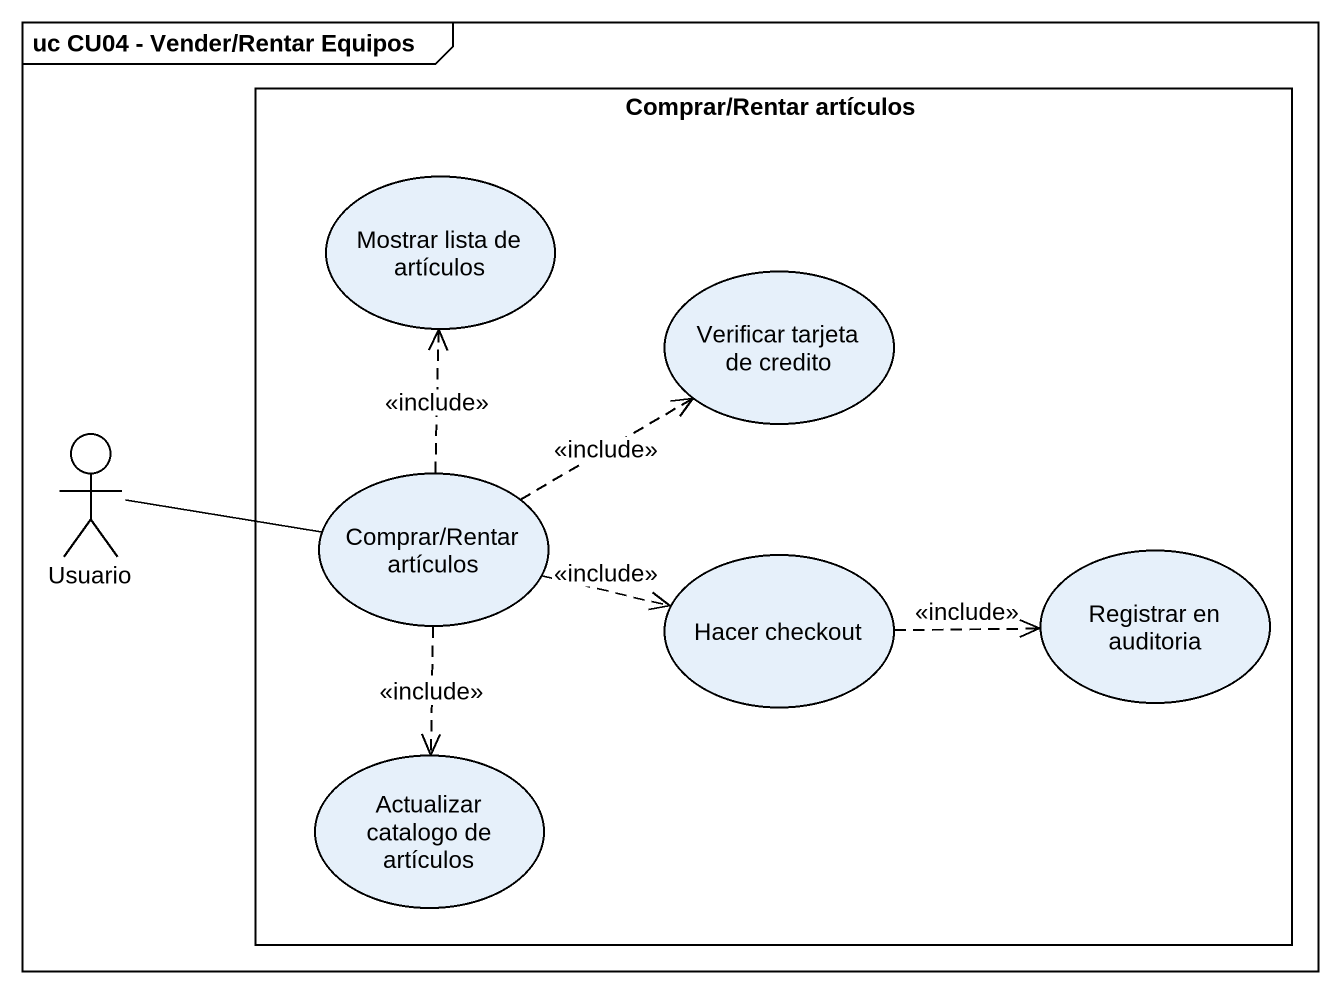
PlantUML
@startuml
mainframe uc CU04 - Vender/Rentar Equipos
rectangle "Comprar/Rentar artículos" as Comprar_Rentar_artículos {
  usecase "Mostrar lista de artículos" as Mostrar_lista_de_artículos
  usecase "Verificar tarjeta de credito" as Verificar_tarjeta_de_credito
  usecase "Comprar/Rentar artículos" as Comprar_Rentar_artículos_2
  usecase "Hacer checkout" as Hacer_checkout
  usecase "Registrar en auditoria" as Registrar_en_auditoria
  usecase "Actualizar catalogo de artículos" as Actualizar_catalogo_de
}
actor Usuario
Usuario -right- Comprar_Rentar_artículos_2
Comprar_Rentar_artículos_2 .up.> Mostrar_lista_de_artículos : <<include>>
Comprar_Rentar_artículos_2 .right.> Verificar_tarjeta_de_credito : <<include>>
Comprar_Rentar_artículos_2 .right.> Hacer_checkout : <<include>>
Comprar_Rentar_artículos_2 ..> Actualizar_catalogo_de : <<include>>
Hacer_checkout .right.> Registrar_en_auditoria : <<include>>
@enduml
